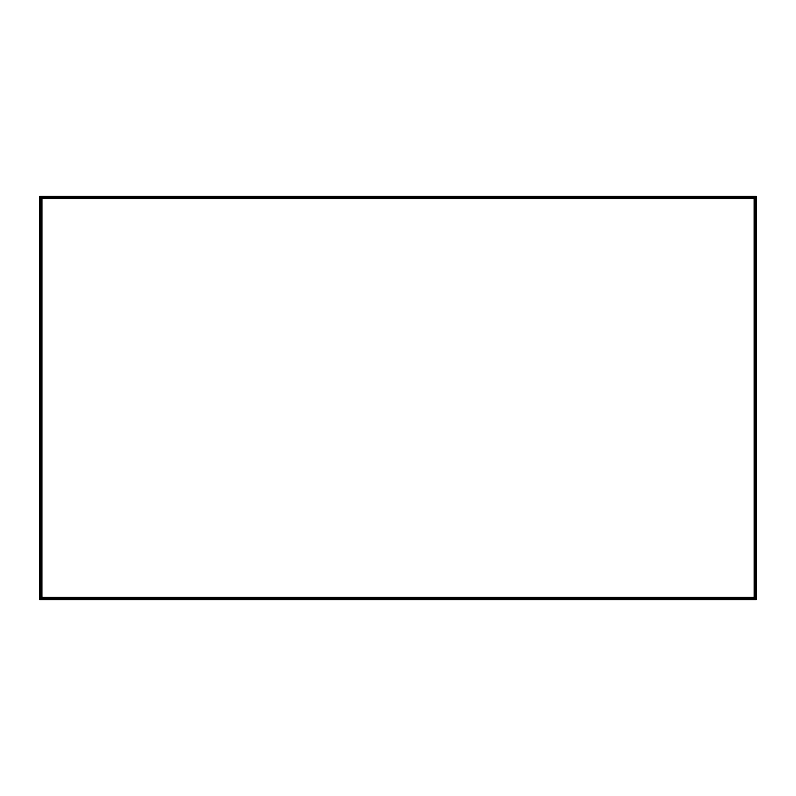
<?xml version="1.0" encoding="UTF-8"?>
<svg xmlns="http://www.w3.org/2000/svg" width="796" height="796" viewBox="0 0 796 796"><rect width="100%" height="100%" fill="white"/><g stroke="black" fill="none" stroke-linecap="round" stroke-linejoin="round"><path stroke-width="1.19" d="M39.8 599.487L41.77 597.517L754.23 597.517L756.2 599.487L756.2 196.512L39.8 196.512L39.8 599.487L756.2 599.487M754.23 198.483L756.2 196.512M41.531 198.244L754.469 198.244L754.469 597.756M39.8 196.512L41.77 198.483L41.77 597.517M755.961 196.751L40.039 196.751L40.039 599.249L755.961 599.249L755.961 196.751M755.732 196.98L40.268 196.98L40.268 599.02L755.732 599.02L755.732 196.98M755.513 197.199L40.487 197.199L40.487 598.801L755.513 598.801L755.513 197.199M755.295 197.418L40.705 197.418L40.705 598.582L755.295 598.582L755.295 197.418M755.096 197.617L40.904 197.617L40.904 598.383L755.096 598.383L755.096 197.617M754.916 197.796L41.084 197.796L41.084 598.204L754.916 598.204L754.916 197.796M754.747 197.965L41.253 197.965L41.253 598.035L754.747 598.035L754.747 197.965M754.598 198.114L41.402 198.114L41.402 597.886L754.598 597.886L754.598 198.114M754.29 198.423L41.71 198.423L41.631 597.657L754.369 597.657L754.29 198.423"/></g></svg>
